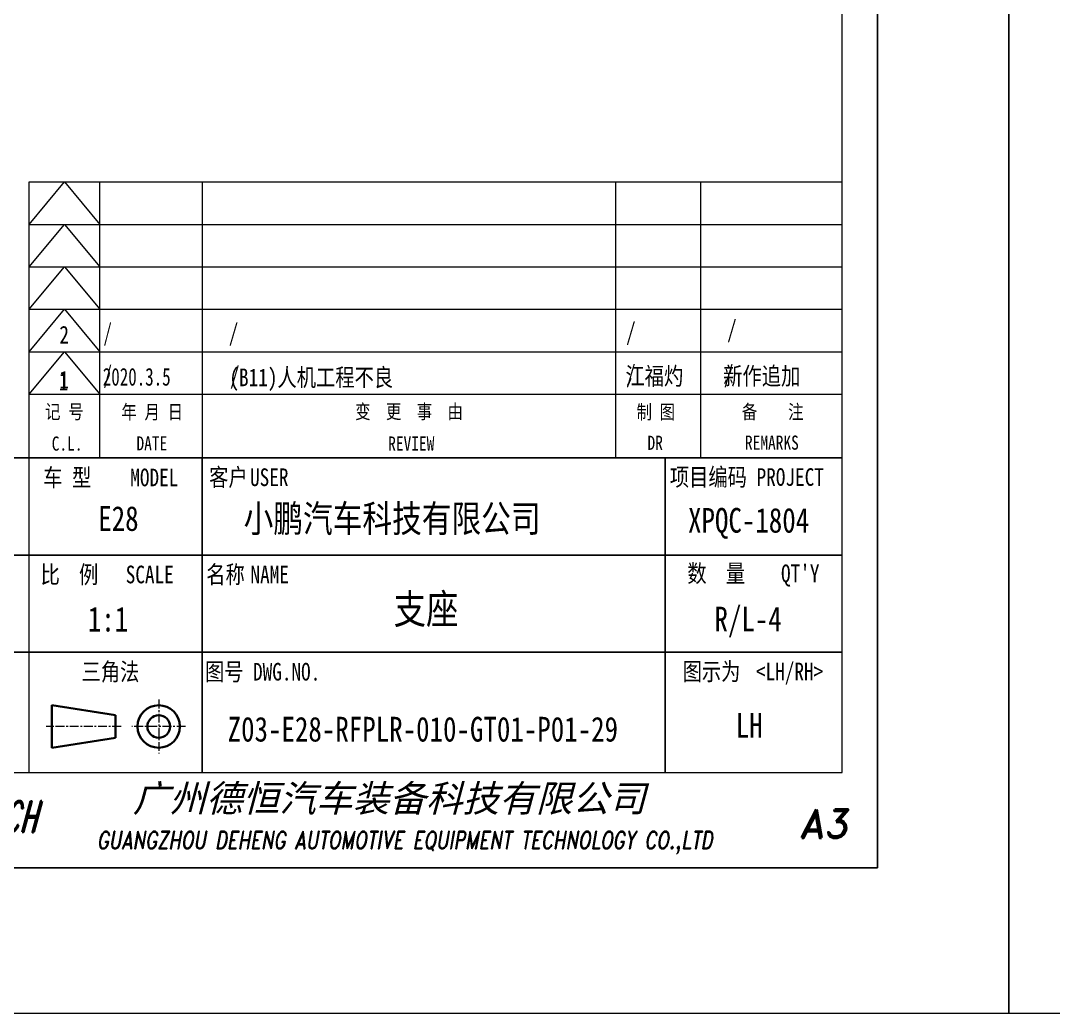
# Model space of a CAD drawing. Header units: millimetres. Extents: x 1333 to 106363, y -60675 to -5704.
# Drawn here: x 10966.3 to 11258.5, y -60521.2 to -60240.5 of the extents above; entities that cross this region are included whole.
import ezdxf
from ezdxf.enums import TextEntityAlignment as Align

# ---------------------------------------------------------------- set-up
doc = ezdxf.new("R2010")
doc.units = ezdxf.units.MM
doc.header["$LTSCALE"] = 0.5
doc.linetypes.add('AM_ISO08W050x2', pattern=[9, 6, -0.75, 1.5, -0.75])
doc.linetypes.add('CENTER', pattern=[2, 1.25, -0.25, 0.25, -0.25])
for name, color, linetype, lineweight in [('中心线', 2, 'AM_ISO08W050x2', 18), ('图框', 7, 'Continuous', 18), ('标注线', 3, 'Continuous', 18)]:
    doc.layers.add(name, color=color, linetype=linetype, lineweight=lineweight)
for name, color, linetype in [('图号', 7, 'Continuous'), ('图名', 7, 'Continuous'), ('图框文字', 7, 'Continuous'), ('数量', 7, 'Continuous'), ('车型', 7, 'Continuous')]:
    doc.layers.add(name, color=color, linetype=linetype)
doc.layers.add('打印', color=7, linetype='Continuous', lineweight=15, plot=False)
doc.layers.add('打印-禁用', color=7, linetype='Continuous', lineweight=15, plot=False)
doc.styles.add('STYLE1', font='')
doc.styles.add('国标', font='simfang.ttf', dxfattribs={"width": 0.8})
doc.styles.add('标题字', font='romand.shx', dxfattribs={"oblique": 10, "bigfont": 'bigfont.shx'})
doc.styles.get('STYLE1').set_extended_font_data('SimSun')

# ---------------------------------------------------------------- blocks, each defined once
blk = doc.blocks.new('GZDEH零件A3图框V01版')
at = {"layer": '中心线', "color": 1, "linetype": 'CENTER', "lineweight": 5, "ltscale": 2}
for p, q in [((3175.82, -1822.66), (3175.82, -1830.26)), ((3170.49, -1826.46), (3159.89, -1826.46)), ((3179.62, -1826.46), (3172.02, -1826.46))]:
    blk.add_line(p, q, dxfattribs=at)
at = {"layer": '图框', "linetype": 'Continuous'}
for p, q in [((3272.49, -1832.96), (3272.49, -1554.46)), ((3157.49, -1749.46), (3272.49, -1749.46)), ((3157.49, -1832.96), (3157.49, -1749.46)), ((2882.49, -1832.96), (3272.49, -1832.96))]:
    blk.add_line(p, q, dxfattribs=at)
at = {"layer": '图框', "color": 9}
for p, q in [((3157.49, -1755.46), (3162.49, -1749.46)), ((3162.49, -1749.46), (3167.49, -1755.46)), ((3167.49, -1788.46), (3167.49, -1749.46)), ((3240.49, -1788.46), (3240.49, -1749.46)), ((3252.49, -1749.46), (3252.49, -1788.46)), ((3157.49, -1755.46), (3272.49, -1755.46)), ((3157.49, -1761.46), (3162.49, -1755.46)), ((3162.49, -1755.46), (3167.49, -1761.46)), ((3157.49, -1761.46), (3272.49, -1761.46)), ((3157.49, -1767.46), (3162.49, -1761.46)), ((3162.49, -1761.46), (3167.49, -1767.46)), ((3157.49, -1767.46), (3272.49, -1767.46)), ((3157.49, -1773.46), (3162.49, -1767.46)), ((3162.49, -1767.46), (3167.49, -1773.46)), ((3157.49, -1773.46), (3272.49, -1773.46)), ((3157.49, -1779.46), (3162.49, -1773.46)), ((3162.49, -1773.46), (3167.49, -1779.46)), ((3157.49, -1779.46), (3272.49, -1779.46))]:
    blk.add_line(p, q, dxfattribs=at)
at = {"layer": '图框', "color": 9, "linetype": 'Continuous'}
blk.add_line((3181.99, -1749.46), (3181.99, -1832.96), dxfattribs=at)
at = {"layer": '图框', "color": 2, "linetype": 'ByBlock', "lineweight": 35}
for p, q in [((3169.69, -1824.86), (3160.69, -1823.46)), ((3160.69, -1829.46), (3160.69, -1823.46)), ((3169.69, -1824.86), (3169.69, -1828.06)), ((3169.69, -1828.06), (3160.69, -1829.46))]:
    blk.add_line(p, q, dxfattribs=at)
for radius in [3, 1.6]:
    blk.add_circle((3175.82, -1826.46), radius, dxfattribs=at)
at = {"layer": '图框文字', "color": 7}
blk.add_line((3272.49, -1788.46), (3092.49, -1788.46), dxfattribs=at)
at = {"layer": '图框文字', "color": 9}
for p, q in [((3272.49, -1788.46), (3092.49, -1788.46)), ((3181.99, -1788.46), (3181.99, -1832.96)), ((3247.49, -1788.46), (3247.49, -1832.96)), ((3181.99, -1802.21), (3092.49, -1802.21)), ((3181.99, -1802.21), (3272.49, -1802.21)), ((3181.99, -1815.96), (3092.49, -1815.96)), ((3181.99, -1815.96), (3272.49, -1815.96))]:
    blk.add_line(p, q, dxfattribs=at)
at = {"layer": '打印-禁用', "linetype": 'Continuous'}
for p, q in [((3277.49, -1846.46), (3277.49, -1549.46)), ((2857.49, -1846.46), (3277.49, -1846.46))]:
    blk.add_line(p, q, dxfattribs=at)
at = {"layer": '图框', "color": 9, "style": '国标', "width": 0.8}
for s, p in [('记 号', (3162.47, -1782.94)), ('年 月 日', (3174.9, -1782.98)), ('变  更  事  由', (3211.24, -1782.93)), ('C.L.', (3162.86, -1787.45)), ('DATE', (3174.85, -1787.42)), ('REVIEW', (3211.55, -1787.45))]:
    blk.add_text(s, height=2, dxfattribs=at).set_placement(p, align=Align.CENTER)
for s, p in [('制 图', (3246.15, -1781.95)), ('备    注', (3262.68, -1781.92)), ('DR', (3246.06, -1786.34)), ('REMARKS', (3262.57, -1786.32))]:
    blk.add_text(s, height=2, dxfattribs=at).set_placement(p, align=Align.MIDDLE)
at = {"layer": '图框文字', "color": 9, "style": '国标', "width": 0.8}
for s, p in [('车 型', (3162.87, -1791.2)), ('MODEL', (3175.2, -1791.24))]:
    blk.add_text(s, height=2.5, dxfattribs=at).set_placement(p, align=Align.MIDDLE)
for s, p in [('客户', (3185.68, -1792.46)), ('USER', (3191.46, -1792.46))]:
    blk.add_text(s, height=2.5, dxfattribs=at).set_placement(p, align=Align.CENTER)
for s, p in [('项目编码 PROJECT', (3248.13, -1792.43)), ('比  例\u3000', (3159.1, -1806.21)), ('SCALE', (3171.15, -1806.21)), ('名称\u3000', (3182.54, -1806.21)), ('NAME', (3188.8, -1806.21)), ('数  量', (3250.61, -1806.05)), ("QT'Y ", (3263.86, -1806.05)), ('三角法', (3164.9, -1819.96)), ('图号', (3182.36, -1819.96)), ('DWG.NO.', (3189.16, -1819.96)), ('图示为', (3249.94, -1819.93)), ('<LH/RH>', (3260.31, -1819.93))]:
    blk.add_text(s, height=2.5, dxfattribs=at).set_placement(p)
at = {"layer": '图框文字', "color": 7, "lineweight": -3, "style": 'STYLE1', "oblique": 15}
blk.add_text('广州德恒汽车装备科技有限公司', height=3.8, dxfattribs=at).set_placement((3172.16, -1838.51))
at = {"layer": '图框文字', "color": 7, "style": '标题字'}
for s, height, oblique, width, p in [('DEH-TECH', 4.4, 15, 0.6, (3149.16, -1839.21)), ('GUANGZHOU DEHENG AUTOMOTIVE EQUIPMENT TECHNOLOGY CO.,LTD ', 2.5, 10, 0.75, (3211.26, -1842.9))]:
    blk.add_text(s, height=height, dxfattribs=dict(at, oblique=oblique, width=width)).set_placement(p, align=Align.MIDDLE)
at = {"layer": '图框文字', "color": 7, "style": '标题字', "oblique": 10}
blk.add_text('A3', height=4, dxfattribs=at).set_placement((3269.91, -1840.2), align=Align.MIDDLE)
blk = doc.blocks.new('DEH A3')
at = {"layer": '图框'}
blk.add_blockref('GZDEH零件A3图框V01版', (-2857.49, 1846.46), dxfattribs=at)

msp = doc.modelspace()

# ---------------------------------------------------------------- linework, layer by layer
at = {"layer": '打印'}
msp.add_lwpolyline([(10368.742, -59886.077), (11208.742, -59886.077), (11208.742, -60480.077), (10368.742, -60480.077)], close=True, dxfattribs=at)
at = {"layer": '标注线', "linetype": 'ByBlock'}
msp.add_lwpolyline([(10356.735, -59850.964), (11245.973, -59850.964), (11245.973, -60521.184), (10356.735, -60521.184)], close=True, dxfattribs=at)
at = {"layer": '标注线'}
msp.add_lwpolyline([(11245.973, -60179.877), (11722.04, -60179.877), (11722.04, -60521.184), (11245.973, -60521.184)], close=True, dxfattribs=at)

# ---------------------------------------------------------------- block references
at = {"layer": '图框', "xscale": 2, "yscale": 2, "zscale": 2}
msp.add_blockref('DEH A3', (10368.742, -60480.077), dxfattribs=at)

# ---------------------------------------------------------------- texts
at = {"layer": '图号', "color": 3, "style": '国标', "width": 0.8}
msp.add_text('Z03-E28-RFPLR-010-GT01-P01-29', height=7, dxfattribs=at).set_placement((11024.901, -60444.331))
at = {"layer": '图名', "color": 3, "style": '国标', "width": 0.8}
msp.add_text('支座', height=8.4, dxfattribs=at).set_placement((11081.046, -60411.05), align=Align.CENTER)
at = {"layer": '图框文字', "color": 3, "style": '国标'}
for s, height, width, p in [('/', 5, 0.8, (11137.643, -60330.936)), ('/', 5, 0.8, (11166.232, -60330.194)), ('2', 5, 0.8, (10977.297, -60331.765)), ('/', 5, 0.705904, (10989.762, -60331.133)), ('/', 5, 0.8, (11025.232, -60331.133)), ('1', 5, 0.8, (10977.091, -60345.022)), ('1', 5, 0.8, (10977.276, -60344.485)), ('2020.3.5', 5, 0.705904, (10989.577, -60343.671)), ('/', 5, 0.705904, (10989.762, -60343.133)), ('/', 5, 0.8, (11025.576, -60343.303)), ('(B11)人机工程不良', 5, 0.8, (11025.392, -60343.84)), ('江福灼', 5, 0.8, (11137.458, -60343.473)), ('/', 5, 0.8, (11137.643, -60342.936)), ('新作追加', 5, 0.8, (11165.121, -60343.452)), ('/', 5, 0.8, (11165.305, -60342.914)), ('小鹏汽车科技有限公司', 7.7, 0.8, (11029.432, -60385.116)), ('XPQC-1804', 7, 0.8, (11155.176, -60385.257)), ('1:1', 7, 0.8, (10985.343, -60413.211))]:
    msp.add_text(s, height=height, dxfattribs=dict(at, width=width)).set_placement(p)
at = {"layer": '图框文字', "color": 3, "style": '国标', "width": 0.8}
msp.add_text('LH', height=7, dxfattribs=at).set_placement((11172.485, -60443.245), align=Align.CENTER)
at = {"layer": '数量', "color": 3, "style": '国标', "width": 0.8}
msp.add_text('R/L-4', height=7, dxfattribs=at).set_placement((11172.178, -60413.181), align=Align.CENTER)
at = {"layer": '车型', "color": 3, "style": '国标', "width": 0.8}
msp.add_text('E28', height=7, dxfattribs=at).set_placement((10994.001, -60384.752), align=Align.CENTER)

doc.saveas('drawing.dxf')
